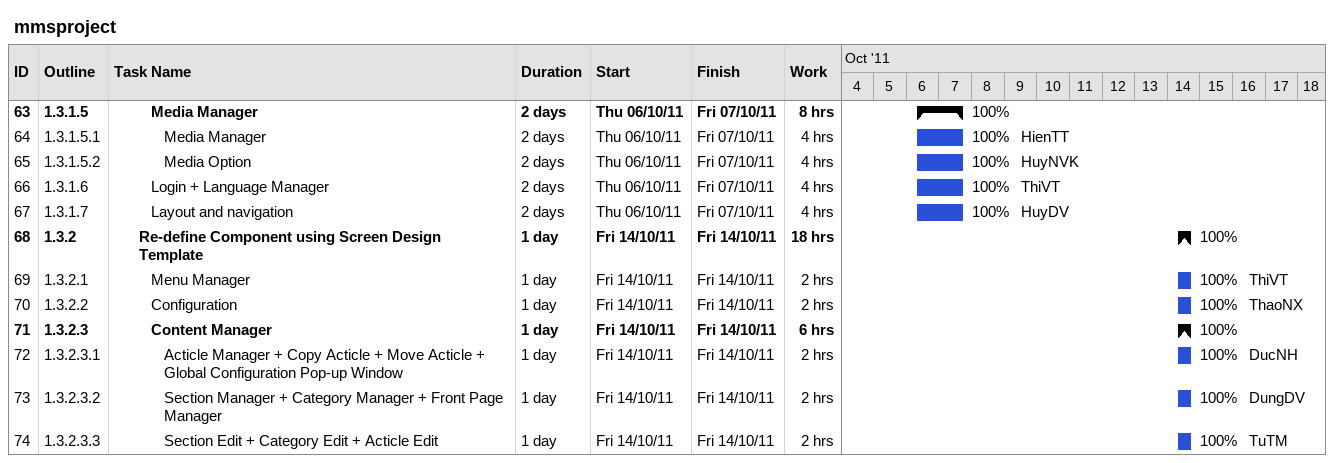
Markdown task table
mmsproject

| ID | WBS | Task | Duration | Start | Finish | Resources | % complete | Work (h) |
|---|---|---|---|---|---|---|---|---|
| 63 | 1.3.1.5 | **Media Manager** | 2d | 2011-10-06 | 2011-10-07 |  | 100 | 8 |
| 64 | 1.3.1.5.1 | Media Manager | 2d | 2011-10-06 | 2011-10-07 | HienTT | 100 | 4 |
| 65 | 1.3.1.5.2 | Media Option | 2d | 2011-10-06 | 2011-10-07 | HuyNVK | 100 | 4 |
| 66 | 1.3.1.6 | Login + Language Manager | 2d | 2011-10-06 | 2011-10-07 | ThiVT | 100 | 4 |
| 67 | 1.3.1.7 | Layout and navigation | 2d | 2011-10-06 | 2011-10-07 | HuyDV | 100 | 4 |
| 68 | 1.3.2 | **Re-define Component using Screen Design Template** | 1d | 2011-10-14 | 2011-10-14 |  | 100 | 18 |
| 69 | 1.3.2.1 | Menu Manager | 1d | 2011-10-14 | 2011-10-14 | ThiVT | 100 | 2 |
| 70 | 1.3.2.2 | Configuration | 1d | 2011-10-14 | 2011-10-14 | ThaoNX | 100 | 2 |
| 71 | 1.3.2.3 | **Content Manager** | 1d | 2011-10-14 | 2011-10-14 |  | 100 | 6 |
| 72 | 1.3.2.3.1 | Acticle Manager + Copy Acticle + Move Acticle + Global Configuration Pop-up Window | 1d | 2011-10-14 | 2011-10-14 | DucNH | 100 | 2 |
| 73 | 1.3.2.3.2 | Section Manager + Category Manager + Front Page Manager | 1d | 2011-10-14 | 2011-10-14 | DungDV | 100 | 2 |
| 74 | 1.3.2.3.3 | Section Edit + Category Edit + Acticle Edit | 1d | 2011-10-14 | 2011-10-14 | TuTM | 100 | 2 |
